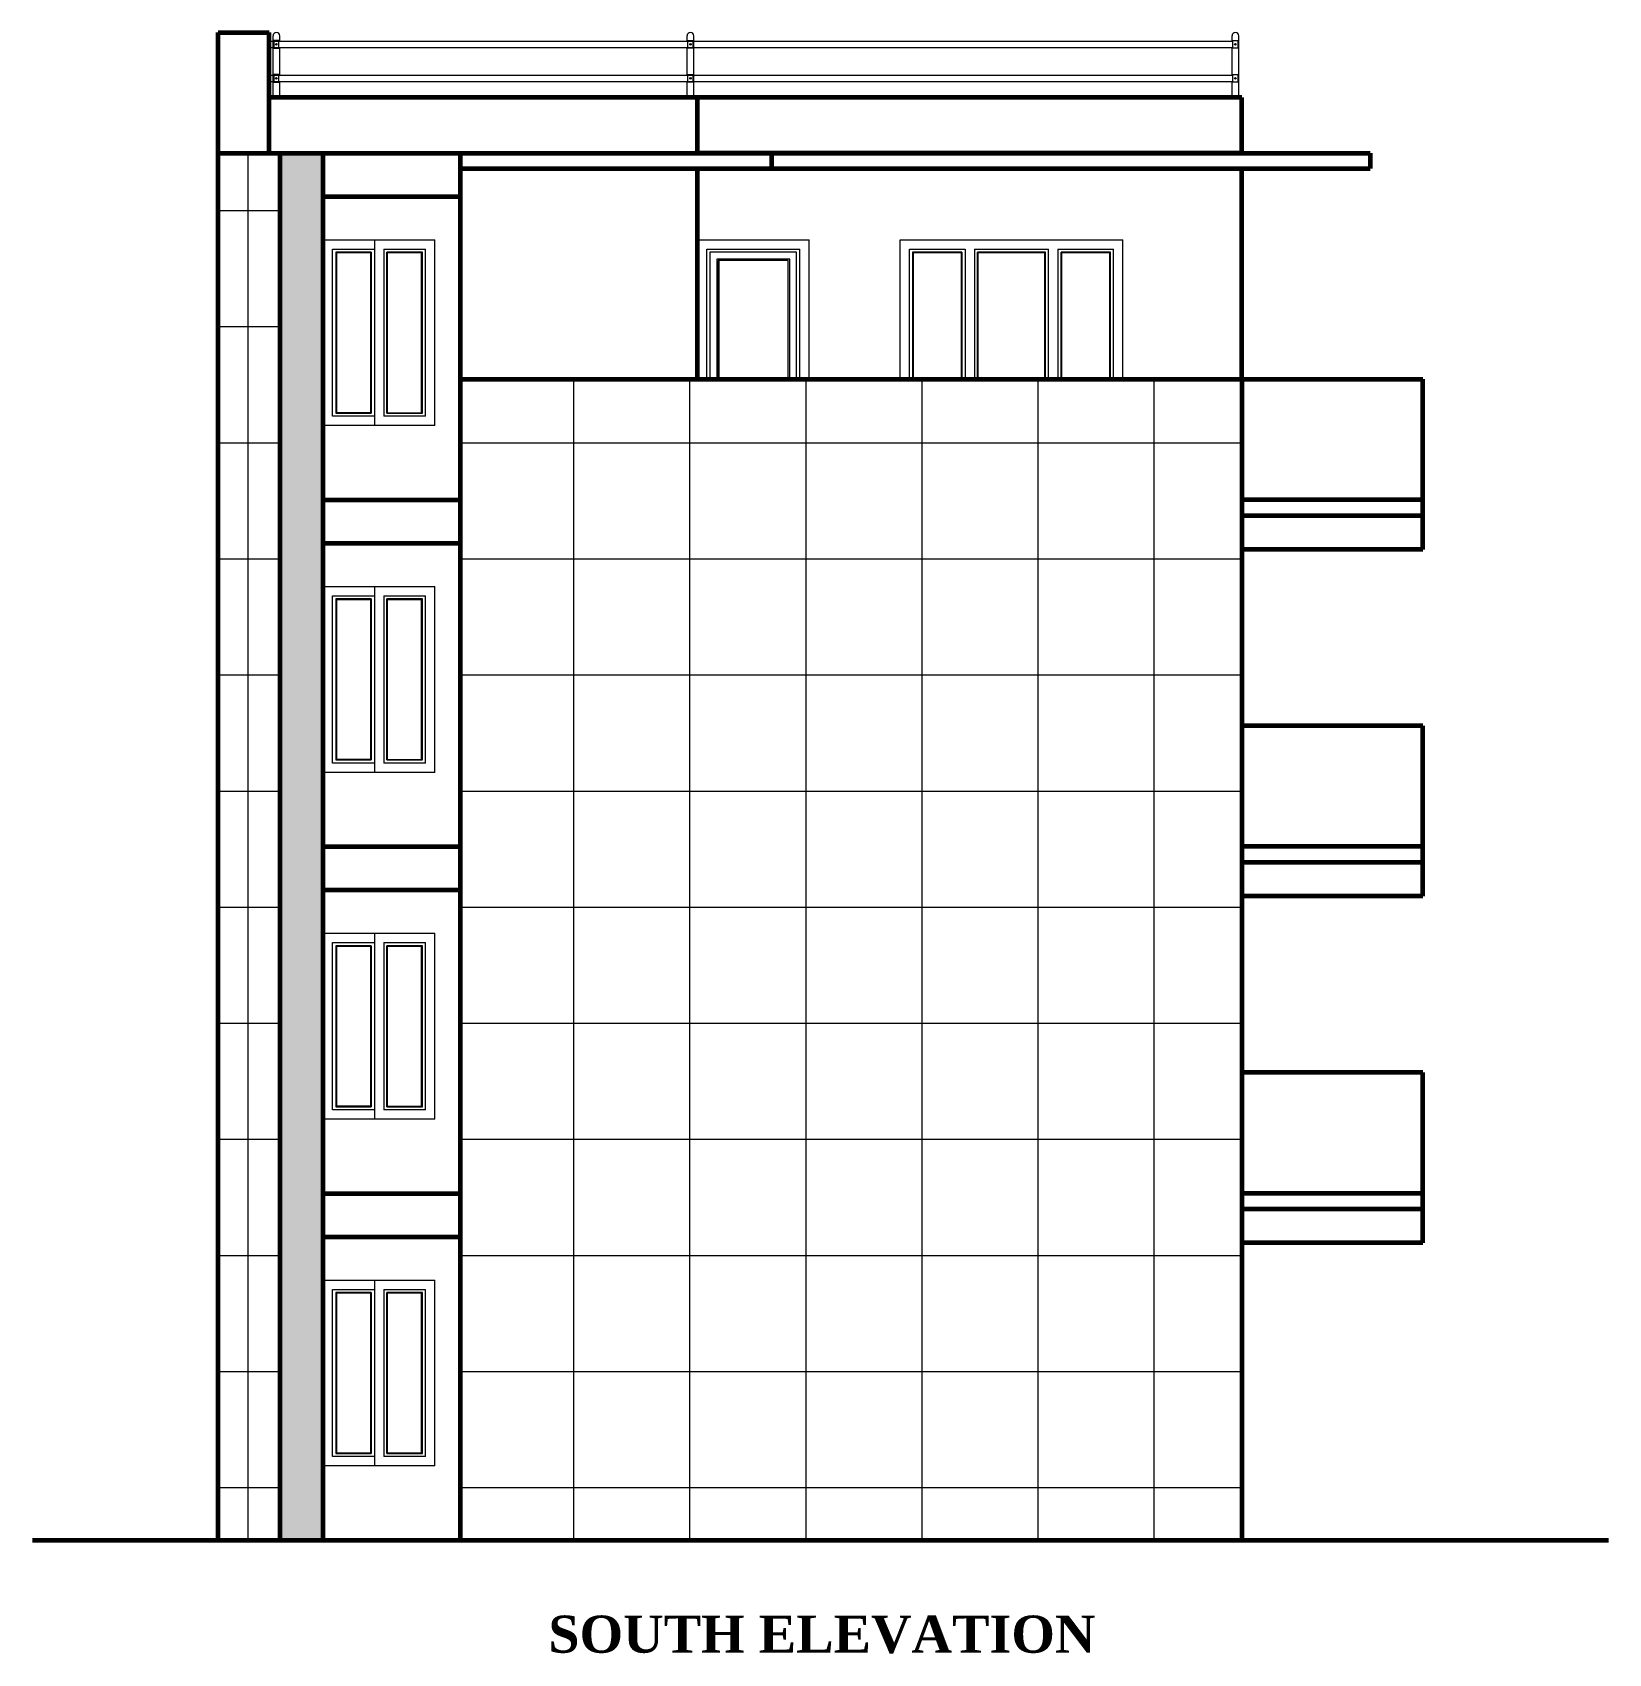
# Model space of a CAD drawing. Header units: inches. Extents: x -4737 to 13205, y 2479 to 13285.
# Drawn here: x -3047 to -2538, y 9848 to 10371 of the extents above; entities that cross this region are included whole.
import ezdxf

# ---------------------------------------------------------------- set-up
doc = ezdxf.new("R2010")
doc.units = ezdxf.units.IN
doc.header["$MEASUREMENT"] = 0
for name, color, linetype, lineweight in [('ns_DOOR', 31, 'Continuous', 15), ('ns_HATCH', 40, 'Continuous', 0), ('ns_RAILING', 191, 'Continuous', 15), ('ns_TEXT', 7, 'Continuous', 13), ('ns_WALL', 21, 'Continuous', 60), ('ns_WINDOW', 151, 'Continuous', 15)]:
    doc.layers.add(name, color=color, linetype=linetype, lineweight=lineweight)
doc.styles.get("Standard").update_dxf_attribs({"font": 'arial.ttf'})

msp = doc.modelspace()

# ---------------------------------------------------------------- hatches: boundary and pattern name
at = {"layer": 'ns_HATCH'}
h = msp.add_hatch(dxfattribs=at)
h.set_pattern_fill('NET', color=256, scale=300)
h.set_pattern_definition([(0, (-28739.694, 14776.354), (0, 37.5), []), (90, (-28739.694, 14776.354), (-37.5, 2e-15), [])])
h.paths.add_polyline_path([(-2966.83, 10332.41), (-2986.84, 10332.41), (-2986.84, 9884.41), (-2966.83, 9884.41)])
h = msp.add_hatch(dxfattribs=at)
h.set_pattern_fill('AR-CONC', color=256)
h.set_pattern_definition([(50, (-28746.931, 14776.354), (7.1726018, -0.6275213), [0.75, -8.25]), (355, (-28746.931, 14776.354), (-1.3875133, 7.5219213), [0.6, -6.6]), (100.451444, (-28746.333, 14776.3015), (5.7850885, 6.8944), [0.637402, -7.0114211]), (46.1842, (-28746.931, 14778.354), (10.6724133, -1.6551928), [1.125, -12.375]), (96.635635, (-28746.042, 14778.216), (9.3466195, 9.741186), [0.9561034, -10.5171376]), (351.184164, (-28746.931, 14778.354), (9.3466195, 9.741186), [0.9, -9.9]), (21, (-28745.931, 14777.854), (5.9690705, -4.0261889), [0.75, -8.25]), (326, (-28745.931, 14777.854), (2.4331533, 7.2515005), [0.6, -6.6]), (71.451445, (-28745.4335, 14777.518), (8.4022238, 3.2253115), [0.637402, -7.0114211]), (37.5, (-28746.931, 14776.3538), (0.12159855, 3.32893854), [0, -6.52, 0, -6.7, 0, -6.625]), (7.5, (-28746.931, 14776.354), (2.63069537, 3.9441171), [0, -3.82, 0, -6.37, 0, -2.525]), (327.5, (-28749.161, 14776.3538), (5.33822436, -0.22554872), [0, -2.5, 0, -7.8, 0, -10.35]), (317.5, (-28750.161, 14776.354), (5.8318617, 1.0010498), [0, -3.25, 0, -5.18, 0, -7.35])])
h.paths.add_polyline_path([(-2952.86, 10332.41), (-2966.83, 10332.41), (-2966.83, 9884.41), (-2952.86, 9884.41)])
h = msp.add_hatch(dxfattribs=at)
h.set_pattern_fill('NET', color=256, scale=300)
h.set_pattern_definition([(0, (-28746.93, 14776.354), (0, 37.5), []), (90, (-28746.93, 14776.354), (-37.5, 2e-15), [])])
h.paths.add_polyline_path([(-2656.1, 10259.41), (-2908.62, 10259.41), (-2908.62, 9884.41), (-2656.1, 9884.41)])

# ---------------------------------------------------------------- linework, layer by layer
at = {"layer": 'Defpoints'}
msp.add_line((-2614.61, 10332.41), (-2614.61, 10327.41), dxfattribs=at)
at = {"layer": 'ns_DOOR'}
for p, q in [((-2831.95, 10259.41), (-2831.95, 10304.41)), ((-2831.95, 10304.41), (-2795.95, 10304.41)), ((-2828.95, 10259.41), (-2828.95, 10301.41)), ((-2828.95, 10301.41), (-2798.95, 10301.41)), ((-2799.95, 10300.41), (-2827.95, 10300.41)), ((-2827.95, 10300.41), (-2827.95, 10259.41)), ((-2799.95, 10259.41), (-2799.95, 10300.41)), ((-2798.95, 10259.41), (-2798.95, 10301.41)), ((-2795.95, 10259.41), (-2795.95, 10304.41)), ((-2802.19, 10298.17), (-2825.72, 10298.17)), ((-2825.72, 10298.17), (-2825.72, 10259.41)), ((-2825.72, 10296.59), (-2825.72, 10274.35)), ((-2802.66, 10297.7), (-2825.25, 10297.7)), ((-2825.25, 10297.7), (-2825.25, 10259.41)), ((-2825.13, 10297.58), (-2825.13, 10259.41)), ((-2802.66, 10259.41), (-2802.66, 10297.7)), ((-2802.19, 10259.41), (-2802.19, 10298.17))]:
    msp.add_line(p, q, dxfattribs=at)
at = {"layer": 'ns_RAILING'}
for p, q in [((-2970.31, 10368.56), (-2659.02, 10368.56)), ((-2969.11, 10350.41), (-2969.11, 10370.31)), ((-2966.92, 10368.56), (-2966.92, 10370.31)), ((-2835.35, 10368.56), (-2835.35, 10370.31)), ((-2833.15, 10350.41), (-2833.15, 10370.31)), ((-2659.29, 10368.56), (-2659.29, 10370.31)), ((-2657.1, 10350.41), (-2657.1, 10370.31)), ((-2970.31, 10366.56), (-2659.02, 10366.56)), ((-2966.92, 10357.57), (-2966.92, 10366.56)), ((-2835.35, 10357.57), (-2835.35, 10366.56)), ((-2659.29, 10357.57), (-2659.29, 10366.56)), ((-2970.31, 10357.57), (-2659.02, 10357.57)), ((-2970.31, 10355.57), (-2659.02, 10355.57)), ((-2966.92, 10350.41), (-2966.92, 10355.57)), ((-2835.35, 10350.41), (-2835.35, 10355.57)), ((-2659.29, 10350.41), (-2659.29, 10355.57))]:
    msp.add_line(p, q, dxfattribs=at)
for points in [[(-2968.01, 10368.76), (-2968.84, 10368.76), (-2968.84, 10366.36), (-2968.01, 10366.36)], [(-2968.01, 10366.36), (-2967.19, 10366.36), (-2967.19, 10368.76), (-2968.01, 10368.76)], [(-2834.25, 10366.36), (-2835.07, 10366.36), (-2835.07, 10368.76), (-2834.25, 10368.76)], [(-2834.25, 10368.76), (-2833.43, 10368.76), (-2833.43, 10366.36), (-2834.25, 10366.36)], [(-2658.19, 10366.36), (-2659.02, 10366.36), (-2659.02, 10368.76), (-2658.19, 10368.76)], [(-2658.19, 10368.76), (-2657.37, 10368.76), (-2657.37, 10366.36), (-2658.19, 10366.36)], [(-2968.01, 10357.77), (-2968.84, 10357.77), (-2968.84, 10355.37), (-2968.01, 10355.37)], [(-2968.01, 10355.37), (-2967.19, 10355.37), (-2967.19, 10357.77), (-2968.01, 10357.77)], [(-2834.25, 10355.37), (-2835.07, 10355.37), (-2835.07, 10357.77), (-2834.25, 10357.77)], [(-2834.25, 10357.77), (-2833.43, 10357.77), (-2833.43, 10355.37), (-2834.25, 10355.37)], [(-2658.19, 10355.37), (-2659.02, 10355.37), (-2659.02, 10357.77), (-2658.19, 10357.77)], [(-2658.19, 10357.77), (-2657.37, 10357.77), (-2657.37, 10355.37), (-2658.19, 10355.37)]]:
    msp.add_lwpolyline(points, dxfattribs=at)
for centre in [(-2968.01, 10367.56), (-2834.25, 10367.56), (-2658.19, 10367.56), (-2968.01, 10356.57), (-2834.25, 10356.57), (-2658.19, 10356.57)]:
    msp.add_circle(centre, 0.25, dxfattribs=at)
for centre, start in [((-2968.01, 10370.31), 360), ((-2834.25, 10370.31), 0), ((-2658.19, 10370.31), 0)]:
    msp.add_arc(centre, 1.1, start, 180, dxfattribs=at)
at = {"layer": 'ns_WALL'}
for p, q in [((-2986.84, 9884.41), (-2986.84, 10371.41)), ((-2986.84, 10371.41), (-2970.31, 10371.41)), ((-2970.31, 10332.41), (-2970.31, 10371.41)), ((-2656.1, 10350.41), (-2970.31, 10350.41)), ((-2831.95, 10332.41), (-2831.95, 10350.41)), ((-2656.1, 10332.41), (-2656.1, 10350.41)), ((-2986.84, 10332.41), (-2831.95, 10332.41)), ((-2966.83, 9884.41), (-2966.83, 10332.41)), ((-2952.86, 9884.41), (-2952.86, 10332.41)), ((-2908.62, 10332.41), (-2908.62, 9884.41)), ((-2831.95, 10332.41), (-2614.61, 10332.41)), ((-2656.1, 10332.41), (-2831.95, 10332.41)), ((-2807.95, 10327.41), (-2807.95, 10332.41)), ((-2614.61, 10332.41), (-2614.61, 10327.41)), ((-2908.62, 10327.41), (-2614.61, 10327.41)), ((-2831.95, 10259.41), (-2831.95, 10327.41)), ((-2656.1, 10259.41), (-2656.1, 10327.41)), ((-2952.86, 10318.41), (-2908.62, 10318.41)), ((-2908.62, 10259.41), (-2597.64, 10259.41)), ((-2656.1, 10259.41), (-2656.1, 9884.41)), ((-2597.64, 10220.41), (-2597.64, 10259.41)), ((-2952.86, 10220.41), (-2908.62, 10220.41)), ((-2597.64, 10220.41), (-2656.1, 10220.41)), ((-2597.64, 10204.41), (-2597.64, 10220.41)), ((-2656.1, 10215.41), (-2597.64, 10215.41)), ((-2952.86, 10206.41), (-2908.62, 10206.41)), ((-2597.64, 10204.41), (-2656.1, 10204.41)), ((-2597.64, 10147.41), (-2656.1, 10147.41)), ((-2597.64, 10108.41), (-2597.64, 10147.41)), ((-2952.86, 10108.41), (-2908.62, 10108.41)), ((-2597.64, 10108.41), (-2656.1, 10108.41)), ((-2597.64, 10092.41), (-2597.64, 10108.41)), ((-2656.1, 10103.41), (-2597.64, 10103.41)), ((-2952.86, 10094.41), (-2908.62, 10094.41)), ((-2597.64, 10092.41), (-2656.1, 10092.41)), ((-2597.64, 10035.41), (-2656.1, 10035.41)), ((-2597.64, 9996.41), (-2597.64, 10035.41)), ((-2952.86, 9996.41), (-2908.62, 9996.41)), ((-2597.64, 9996.41), (-2656.1, 9996.41)), ((-2597.64, 9980.41), (-2597.64, 9996.41)), ((-2656.1, 9991.41), (-2597.64, 9991.41)), ((-2952.86, 9982.41), (-2908.62, 9982.41)), ((-2597.64, 9980.41), (-2656.1, 9980.41)), ((-3046.84, 9884.41), (-2537.64, 9884.41))]:
    msp.add_line(p, q, dxfattribs=at)
at = {"layer": 'ns_WINDOW'}
for p, q in [((-2952.86, 10244.41), (-2952.86, 10304.41)), ((-2952.86, 10304.41), (-2916.86, 10304.41)), ((-2949.86, 10247.41), (-2949.86, 10301.41)), ((-2949.86, 10301.41), (-2936.36, 10301.41)), ((-2937.36, 10300.41), (-2948.86, 10300.41)), ((-2948.86, 10300.41), (-2948.86, 10248.41)), ((-2937.6, 10300.17), (-2948.63, 10300.17)), ((-2948.63, 10300.17), (-2948.63, 10248.64)), ((-2937.6, 10300.17), (-2937.6, 10248.64)), ((-2937.36, 10300.41), (-2937.36, 10248.41)), ((-2936.36, 10304.41), (-2936.36, 10244.41)), ((-2933.36, 10301.41), (-2919.86, 10301.41)), ((-2933.36, 10301.41), (-2933.36, 10247.41)), ((-2920.86, 10300.41), (-2932.36, 10300.41)), ((-2932.36, 10248.41), (-2932.36, 10300.41)), ((-2921.1, 10300.17), (-2932.13, 10300.17)), ((-2932.13, 10248.58), (-2932.13, 10300.17)), ((-2921.1, 10248.58), (-2921.1, 10300.17)), ((-2920.86, 10248.41), (-2920.86, 10300.41)), ((-2919.86, 10247.41), (-2919.86, 10301.41)), ((-2916.86, 10244.41), (-2916.86, 10304.41)), ((-2766.53, 10259.41), (-2766.53, 10304.41)), ((-2766.53, 10304.41), (-2694.53, 10304.41)), ((-2763.53, 10259.41), (-2763.53, 10301.41)), ((-2763.53, 10301.41), (-2745.53, 10301.41)), ((-2746.53, 10300.41), (-2762.53, 10300.41)), ((-2762.53, 10300.41), (-2762.53, 10259.41)), ((-2746.76, 10300.17), (-2762.29, 10300.17)), ((-2762.29, 10300.17), (-2762.29, 10259.41)), ((-2746.76, 10300.17), (-2746.76, 10259.41)), ((-2746.53, 10300.41), (-2746.53, 10259.41)), ((-2745.53, 10301.41), (-2745.53, 10259.41)), ((-2742.53, 10301.41), (-2718.53, 10301.41)), ((-2742.53, 10301.41), (-2742.53, 10259.41)), ((-2719.53, 10300.41), (-2741.53, 10300.41)), ((-2741.53, 10259.41), (-2741.53, 10300.41)), ((-2719.76, 10300.17), (-2741.29, 10300.17)), ((-2741.29, 10259.41), (-2741.29, 10300.17)), ((-2719.76, 10259.41), (-2719.76, 10300.17)), ((-2719.53, 10259.41), (-2719.53, 10300.41)), ((-2718.53, 10259.41), (-2718.53, 10301.41)), ((-2715.53, 10301.41), (-2697.53, 10301.41)), ((-2715.53, 10301.41), (-2715.53, 10259.41)), ((-2698.53, 10300.41), (-2714.53, 10300.41)), ((-2714.53, 10259.41), (-2714.53, 10300.41)), ((-2698.76, 10300.17), (-2714.29, 10300.17)), ((-2714.29, 10259.41), (-2714.29, 10300.17)), ((-2698.76, 10259.41), (-2698.76, 10300.17)), ((-2698.53, 10259.41), (-2698.53, 10300.41)), ((-2697.53, 10259.41), (-2697.53, 10301.41)), ((-2694.53, 10259.41), (-2694.53, 10304.41)), ((-2948.86, 10248.41), (-2937.36, 10248.41)), ((-2948.63, 10248.64), (-2937.6, 10248.64)), ((-2932.36, 10248.41), (-2920.86, 10248.41)), ((-2932.13, 10248.58), (-2921.1, 10248.58)), ((-2916.86, 10244.41), (-2952.86, 10244.41)), ((-2936.36, 10247.41), (-2949.86, 10247.41)), ((-2919.86, 10247.41), (-2933.36, 10247.41)), ((-2952.86, 10132.41), (-2952.86, 10192.41)), ((-2952.86, 10192.41), (-2916.86, 10192.41)), ((-2936.36, 10192.41), (-2936.36, 10132.41)), ((-2916.86, 10132.41), (-2916.86, 10192.41)), ((-2949.86, 10135.41), (-2949.86, 10189.41)), ((-2949.86, 10189.41), (-2936.36, 10189.41)), ((-2937.36, 10188.41), (-2948.86, 10188.41)), ((-2948.86, 10188.41), (-2948.86, 10136.41)), ((-2937.6, 10188.17), (-2948.63, 10188.17)), ((-2948.63, 10188.17), (-2948.63, 10136.64)), ((-2937.6, 10188.17), (-2937.6, 10136.64)), ((-2937.36, 10188.41), (-2937.36, 10136.41)), ((-2933.36, 10189.41), (-2919.86, 10189.41)), ((-2933.36, 10189.41), (-2933.36, 10135.41)), ((-2920.86, 10188.41), (-2932.36, 10188.41)), ((-2932.36, 10136.41), (-2932.36, 10188.41)), ((-2921.1, 10188.17), (-2932.13, 10188.17)), ((-2932.13, 10136.58), (-2932.13, 10188.17)), ((-2921.1, 10136.58), (-2921.1, 10188.17)), ((-2920.86, 10136.41), (-2920.86, 10188.41)), ((-2919.86, 10135.41), (-2919.86, 10189.41)), ((-2916.86, 10132.41), (-2952.86, 10132.41)), ((-2936.36, 10135.41), (-2949.86, 10135.41)), ((-2948.86, 10136.41), (-2937.36, 10136.41)), ((-2948.63, 10136.64), (-2937.6, 10136.64)), ((-2919.86, 10135.41), (-2933.36, 10135.41)), ((-2932.36, 10136.41), (-2920.86, 10136.41)), ((-2932.13, 10136.58), (-2921.1, 10136.58)), ((-2952.86, 10020.41), (-2952.86, 10080.41)), ((-2952.86, 10080.41), (-2916.86, 10080.41)), ((-2936.36, 10080.41), (-2936.36, 10020.41)), ((-2916.86, 10020.41), (-2916.86, 10080.41)), ((-2949.86, 10023.41), (-2949.86, 10077.41)), ((-2949.86, 10077.41), (-2936.36, 10077.41)), ((-2937.36, 10076.41), (-2948.86, 10076.41)), ((-2948.86, 10076.41), (-2948.86, 10024.41)), ((-2937.6, 10076.17), (-2948.63, 10076.17)), ((-2948.63, 10076.17), (-2948.63, 10024.64)), ((-2937.6, 10076.17), (-2937.6, 10024.64)), ((-2937.36, 10076.41), (-2937.36, 10024.41)), ((-2933.36, 10077.41), (-2919.86, 10077.41)), ((-2933.36, 10077.41), (-2933.36, 10023.41)), ((-2920.86, 10076.41), (-2932.36, 10076.41)), ((-2932.36, 10024.41), (-2932.36, 10076.41)), ((-2921.1, 10076.17), (-2932.13, 10076.17)), ((-2932.13, 10024.58), (-2932.13, 10076.17)), ((-2921.1, 10024.58), (-2921.1, 10076.17)), ((-2920.86, 10024.41), (-2920.86, 10076.41)), ((-2919.86, 10023.41), (-2919.86, 10077.41)), ((-2936.36, 10023.41), (-2949.86, 10023.41)), ((-2948.86, 10024.41), (-2937.36, 10024.41)), ((-2948.63, 10024.64), (-2937.6, 10024.64)), ((-2919.86, 10023.41), (-2933.36, 10023.41)), ((-2932.36, 10024.41), (-2920.86, 10024.41)), ((-2932.13, 10024.58), (-2921.1, 10024.58)), ((-2916.86, 10020.41), (-2952.86, 10020.41)), ((-2952.86, 9908.41), (-2952.86, 9968.41)), ((-2952.86, 9968.41), (-2916.86, 9968.41)), ((-2949.86, 9911.41), (-2949.86, 9965.41)), ((-2949.86, 9965.41), (-2936.36, 9965.41)), ((-2936.36, 9968.41), (-2936.36, 9908.41)), ((-2933.36, 9965.41), (-2919.86, 9965.41)), ((-2933.36, 9965.41), (-2933.36, 9911.41)), ((-2919.86, 9911.41), (-2919.86, 9965.41)), ((-2916.86, 9908.41), (-2916.86, 9968.41)), ((-2937.36, 9964.41), (-2948.86, 9964.41)), ((-2948.86, 9964.41), (-2948.86, 9912.41)), ((-2937.6, 9964.17), (-2948.63, 9964.17)), ((-2948.63, 9964.17), (-2948.63, 9912.64)), ((-2937.6, 9964.17), (-2937.6, 9912.64)), ((-2937.36, 9964.41), (-2937.36, 9912.41)), ((-2920.86, 9964.41), (-2932.36, 9964.41)), ((-2932.36, 9912.41), (-2932.36, 9964.41)), ((-2921.1, 9964.17), (-2932.13, 9964.17)), ((-2932.13, 9912.58), (-2932.13, 9964.17)), ((-2921.1, 9912.58), (-2921.1, 9964.17)), ((-2920.86, 9912.41), (-2920.86, 9964.41)), ((-2948.63, 9912.64), (-2937.6, 9912.64)), ((-2932.13, 9912.58), (-2921.1, 9912.58)), ((-2916.86, 9908.41), (-2952.86, 9908.41)), ((-2936.36, 9911.41), (-2949.86, 9911.41)), ((-2948.86, 9912.41), (-2937.36, 9912.41)), ((-2919.86, 9911.41), (-2933.36, 9911.41)), ((-2932.36, 9912.41), (-2920.86, 9912.41))]:
    msp.add_line(p, q, dxfattribs=at)

# ---------------------------------------------------------------- texts
at = {"layer": 'ns_TEXT', "insert": (-2982.26, 9860.05), "char_height": 14.4, "attachment_point": 1}
msp.add_mtext_dynamic_manual_height_columns('\\pi102.09266;{\\fTimes New Roman|b1|i0|c0|p18;\\H0.83333x;SOUTH ELEVATION}', width=376.0257, gutter_width=72, heights=[72.58], dxfattribs=at)

doc.saveas('drawing.dxf')
